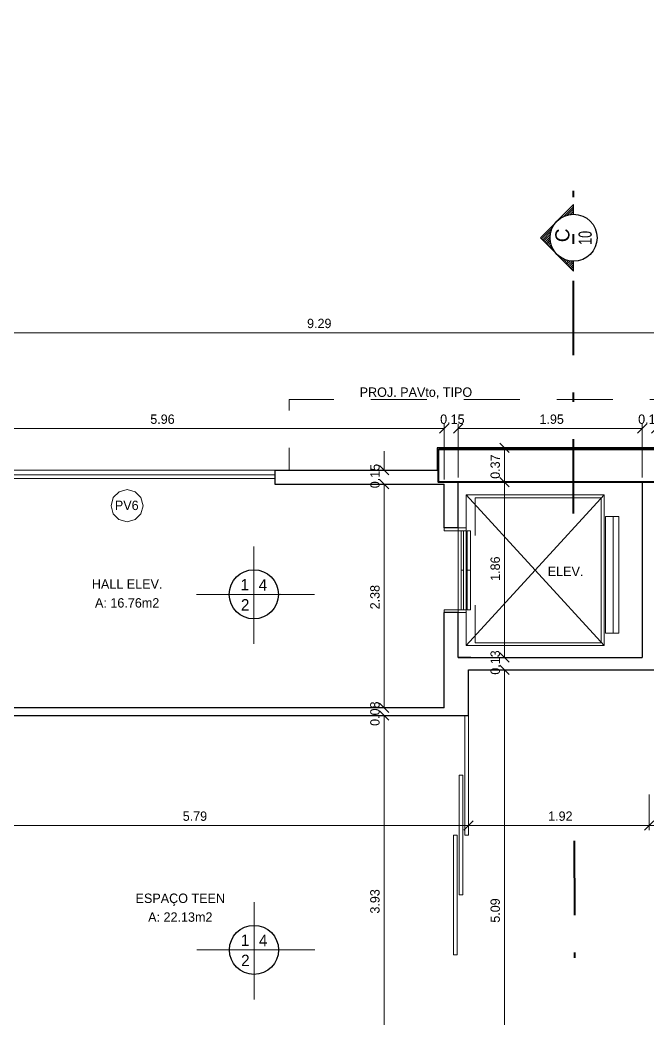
# Model space of a CAD drawing. Header units: metres. Extents: x 2.9 to 62.3, y 8 to 50.1.
# Drawn here: x 35.17 to 41.85, y 16.1 to 26.72 of the extents above; entities that cross this region are included whole.
import ezdxf
from ezdxf.enums import TextEntityAlignment as Align

# ---------------------------------------------------------------- set-up
doc = ezdxf.new("R2010")
doc.units = ezdxf.units.M
doc.header["$MEASUREMENT"] = 0
doc.linetypes.add('DGN Style 2', pattern=[0.98853, 0.593118, -0.395412])
doc.linetypes.add('DGN Style 4', pattern=[1.582636, 0.790824, -0.395412, 0.00098853, -0.395412])
doc.layers.get('Defpoints').update_dxf_attribs({"lineweight": 0})
for name, color, linetype, lineweight in [('Level 12', 7, 'Continuous', 0), ('Level 14', 7, 'Continuous', 0), ('Level 24-1', 7, 'Continuous', 0), ('Level 3', 7, 'Continuous', 0), ('Level 31', 7, 'Continuous', 0), ('Level 43', 7, 'Continuous', 0), ('Level 44', 7, 'Continuous', 0), ('Level 57', 7, 'Continuous', 0), ('Level 7', 7, 'Continuous', 0)]:
    doc.layers.add(name, color=color, linetype=linetype, lineweight=lineweight)
doc.styles.add('Style-INTL_ENGINEERING', font='INTL_ENGINEERING.shx')
doc.dimstyles.get("Standard").update_dxf_attribs({"dimtxt": 0.18, "dimasz": 0.18, "dimexe": 0.18, "dimexo": 0.0625, "dimgap": 0.09, "dimtad": 0, "dimtih": 1, "dimtoh": 1, "dimdec": 4, "dimzin": 1, "dimdsep": 46, "dimtxsty": 'Standard', "dimcen": 0, "dimadec": 0, "dimazin": 0, "dimtfac": 1, "dimtdec": 4, "dimtofl": 0, "dimtmove": 0, "dimatfit": 3, "dimfxl": 0, "dimtolj": 1, "dimtzin": 1, "dimarcsym": 0})

# ---------------------------------------------------------------- blocks, each defined once
blk = doc.blocks.new('*D24')
at = {"layer": 'Defpoints'}
for p in [(41.864, 18.539), (46.114, 18.539), (41.864, 18.16), (43.989, 18.16)]:
    blk.add_point(p, dxfattribs=at)
at = {"layer": 'Level 43', "color": 2, "linetype": 'Continuous', "lineweight": 0}
for p, q in [((41.864, 18.49), (41.864, 18.11)), ((46.114, 18.49), (46.114, 18.11)), ((41.815, 18.11), (41.914, 18.21)), ((46.164, 18.21), (46.065, 18.11)), ((46.114, 18.16), (41.864, 18.16))]:
    blk.add_line(p, q, dxfattribs=at)
at = {"layer": 'Level 43', "color": 2, "linetype": 'Continuous', "lineweight": 0, "style": 'Style-INTL_ENGINEERING'}
blk.add_text('4.25', height=0.0995, dxfattribs=at).set_placement((43.847, 18.259), align=Align.MIDDLE_LEFT)
blk = doc.blocks.new('_Oblique')
at = {"color": 0, "linetype": 'ByBlock', "lineweight": -2}
blk.add_line((0.5, 0.5), (-0.5, -0.5), dxfattribs=at)
blk = doc.blocks.new('*D25')
at = {"layer": 'Defpoints'}
for p in [(39.944, 18.487), (41.864, 18.539), (39.944, 18.16), (40.904, 18.16)]:
    blk.add_point(p, dxfattribs=at)
at = {"layer": 'Level 43', "color": 2, "linetype": 'Continuous', "lineweight": 0}
for p, q in [((41.864, 18.49), (41.864, 18.11)), ((39.944, 18.437), (39.944, 18.11)), ((39.894, 18.11), (39.994, 18.21)), ((41.914, 18.21), (41.815, 18.11)), ((41.864, 18.16), (39.944, 18.16))]:
    blk.add_line(p, q, dxfattribs=at)
at = {"layer": 'Level 43', "color": 2, "linetype": 'Continuous', "lineweight": 0, "style": 'Style-INTL_ENGINEERING'}
blk.add_text('1.92', height=0.0995, dxfattribs=at).set_placement((40.79, 18.259), align=Align.MIDDLE_LEFT)
blk = doc.blocks.new('*D26')
at = {"layer": 'Defpoints'}
for p in [(34.151, 18.487), (39.944, 18.487), (34.151, 18.16), (37.048, 18.16)]:
    blk.add_point(p, dxfattribs=at)
at = {"layer": 'Level 43', "color": 2, "linetype": 'Continuous', "lineweight": 0}
for p, q in [((34.151, 18.437), (34.151, 18.11)), ((39.944, 18.437), (39.944, 18.11)), ((34.101, 18.11), (34.201, 18.21)), ((39.994, 18.21), (39.894, 18.11)), ((39.944, 18.16), (34.151, 18.16))]:
    blk.add_line(p, q, dxfattribs=at)
at = {"layer": 'Level 43', "color": 2, "linetype": 'Continuous', "lineweight": 0, "style": 'Style-INTL_ENGINEERING'}
blk.add_text('5.79', height=0.0995, dxfattribs=at).set_placement((36.905, 18.259), align=Align.MIDDLE_LEFT)
blk = doc.blocks.new('*D90')
at = {"layer": 'Defpoints'}
for p in [(36.705, 22.381), (39.685, 22.381), (33.725, 21.939), (39.685, 21.789)]:
    blk.add_point(p, dxfattribs=at)
at = {"layer": 'Level 43', "color": 2, "linetype": 'Continuous', "lineweight": 0}
for p, q in [((33.676, 22.331), (33.775, 22.43)), ((33.725, 21.989), (33.725, 22.43)), ((39.734, 22.43), (39.635, 22.331)), ((39.685, 21.839), (39.685, 22.43)), ((33.725, 22.381), (39.685, 22.381))]:
    blk.add_line(p, q, dxfattribs=at)
at = {"layer": 'Level 43', "color": 2, "linetype": 'Continuous', "lineweight": 0, "style": 'Style-INTL_ENGINEERING'}
blk.add_text('5.96', height=0.0995, dxfattribs=at).set_placement((36.56, 22.48), align=Align.MIDDLE_LEFT)
blk = doc.blocks.new('*D91')
at = {"layer": 'Defpoints'}
for p in [(39.76, 22.381), (39.835, 22.381), (39.685, 21.789), (39.835, 21.81)]:
    blk.add_point(p, dxfattribs=at)
at = {"layer": 'Level 43', "color": 2, "linetype": 'Continuous', "lineweight": 0}
for p, q in [((39.734, 22.43), (39.635, 22.331)), ((39.685, 21.839), (39.685, 22.43)), ((39.785, 22.331), (39.884, 22.43)), ((39.835, 21.859), (39.835, 22.43)), ((39.642, 22.381), (39.685, 22.381)), ((40.034, 22.381), (39.835, 22.381))]:
    blk.add_line(p, q, dxfattribs=at)
at = {"layer": 'Level 43', "color": 2, "linetype": 'Continuous', "lineweight": 0, "style": 'Style-INTL_ENGINEERING'}
blk.add_text('0.15', height=0.0995, dxfattribs=at).set_placement((39.642, 22.48), align=Align.MIDDLE_LEFT)
blk = doc.blocks.new('*D92')
at = {"layer": 'Defpoints'}
for p in [(40.812, 22.381), (41.789, 22.381), (39.835, 21.81), (41.789, 21.81)]:
    blk.add_point(p, dxfattribs=at)
at = {"layer": 'Level 43', "color": 2, "linetype": 'Continuous', "lineweight": 0}
for p, q in [((39.785, 22.331), (39.884, 22.43)), ((39.835, 21.859), (39.835, 22.43)), ((41.839, 22.43), (41.74, 22.331)), ((41.789, 21.859), (41.789, 22.43)), ((39.835, 22.381), (41.789, 22.381))]:
    blk.add_line(p, q, dxfattribs=at)
at = {"layer": 'Level 43', "color": 2, "linetype": 'Continuous', "lineweight": 0, "style": 'Style-INTL_ENGINEERING'}
blk.add_text('1.95', height=0.0995, dxfattribs=at).set_placement((40.698, 22.48), align=Align.MIDDLE_LEFT)
blk = doc.blocks.new('*D93')
at = {"layer": 'Defpoints'}
for p in [(41.864, 22.381), (41.94, 22.381), (41.94, 22.175), (41.789, 21.81)]:
    blk.add_point(p, dxfattribs=at)
at = {"layer": 'Level 43', "color": 2, "linetype": 'Continuous', "lineweight": 0}
for p, q in [((41.839, 22.43), (41.74, 22.331)), ((41.789, 21.859), (41.789, 22.43)), ((41.89, 22.331), (41.989, 22.43)), ((41.94, 22.224), (41.94, 22.43)), ((41.747, 22.381), (41.789, 22.381)), ((42.139, 22.381), (41.94, 22.381))]:
    blk.add_line(p, q, dxfattribs=at)
at = {"layer": 'Level 43', "color": 2, "linetype": 'Continuous', "lineweight": 0, "style": 'Style-INTL_ENGINEERING'}
blk.add_text('0.15', height=0.0995, dxfattribs=at).set_placement((41.747, 22.48), align=Align.MIDDLE_LEFT)
blk = doc.blocks.new('*D110')
at = {"layer": 'Defpoints'}
for p in [(38.37, 23.399), (43.014, 23.399), (43.014, 22.689), (33.725, 21.939)]:
    blk.add_point(p, dxfattribs=at)
at = {"layer": 'Level 43', "color": 2, "linetype": 'Continuous', "lineweight": 0}
for p, q in [((33.676, 23.349), (33.775, 23.448)), ((33.725, 21.989), (33.725, 23.448)), ((33.725, 23.399), (43.014, 23.399)), ((43.064, 23.448), (42.965, 23.349)), ((43.014, 22.739), (43.014, 23.448))]:
    blk.add_line(p, q, dxfattribs=at)
at = {"layer": 'Level 43', "color": 2, "linetype": 'Continuous', "lineweight": 0, "style": 'Style-INTL_ENGINEERING'}
blk.add_text('9.29', height=0.0995, dxfattribs=at).set_placement((38.227, 23.498), align=Align.MIDDLE_LEFT)
blk = doc.blocks.new('*D125')
at = {"layer": 'Defpoints'}
for p in [(40.326, 19.816), (40.437, 19.816), (40.326, 17.273), (40.289, 14.73)]:
    blk.add_point(p, dxfattribs=at)
at = {"layer": 'Level 43', "color": 2, "linetype": 'Continuous', "lineweight": 0}
for p, q in [((40.276, 19.865), (40.376, 19.766)), ((40.387, 19.816), (40.276, 19.816)), ((40.326, 14.73), (40.326, 19.816)), ((40.376, 14.68), (40.276, 14.779)), ((40.339, 14.73), (40.375, 14.73))]:
    blk.add_line(p, q, dxfattribs=at)
at = {"layer": 'Level 43', "color": 2, "linetype": 'Continuous', "lineweight": 0, "style": 'Style-INTL_ENGINEERING'}
blk.add_text('5.09', height=0.0995, rotation=90, dxfattribs=at).set_placement((40.227, 17.126), align=Align.MIDDLE_LEFT)
blk = doc.blocks.new('*D126')
at = {"layer": 'Defpoints'}
for p in [(40.326, 19.946), (40.326, 19.881), (40.327, 19.946), (40.437, 19.816)]:
    blk.add_point(p, dxfattribs=at)
at = {"layer": 'Level 43', "color": 2, "linetype": 'Continuous', "lineweight": 0}
for p, q in [((40.326, 20.145), (40.326, 19.946)), ((40.376, 19.896), (40.276, 19.995)), ((40.278, 19.946), (40.276, 19.946)), ((40.276, 19.865), (40.376, 19.766)), ((40.387, 19.816), (40.276, 19.816)), ((40.326, 19.763), (40.326, 19.816))]:
    blk.add_line(p, q, dxfattribs=at)
at = {"layer": 'Level 43', "color": 2, "linetype": 'Continuous', "lineweight": 0, "style": 'Style-INTL_ENGINEERING'}
blk.add_text('0.13', height=0.0995, rotation=90, dxfattribs=at).set_placement((40.227, 19.763), align=Align.MIDDLE_LEFT)
blk = doc.blocks.new('*D127')
at = {"layer": 'Defpoints'}
for p in [(40.117, 21.81), (40.326, 21.81), (40.326, 20.878), (40.327, 19.946)]:
    blk.add_point(p, dxfattribs=at)
at = {"layer": 'Level 43', "color": 2, "linetype": 'Continuous', "lineweight": 0}
for p, q in [((40.167, 21.81), (40.375, 21.81)), ((40.276, 21.859), (40.376, 21.76)), ((40.326, 19.946), (40.326, 21.81)), ((40.376, 19.896), (40.276, 19.995)), ((40.278, 19.946), (40.276, 19.946))]:
    blk.add_line(p, q, dxfattribs=at)
at = {"layer": 'Level 43', "color": 2, "linetype": 'Continuous', "lineweight": 0, "style": 'Style-INTL_ENGINEERING'}
blk.add_text('1.86', height=0.0995, rotation=90, dxfattribs=at).set_placement((40.227, 20.761), align=Align.MIDDLE_LEFT)
blk = doc.blocks.new('*D128')
at = {"layer": 'Defpoints'}
for p in [(40.102, 22.175), (40.326, 22.175), (40.326, 21.992), (40.117, 21.81)]:
    blk.add_point(p, dxfattribs=at)
at = {"layer": 'Level 43', "color": 2, "linetype": 'Continuous', "lineweight": 0}
for p, q in [((40.276, 22.224), (40.376, 22.125)), ((40.152, 22.175), (40.375, 22.175)), ((40.326, 21.81), (40.326, 22.175)), ((40.167, 21.81), (40.375, 21.81)), ((40.376, 21.76), (40.276, 21.859))]:
    blk.add_line(p, q, dxfattribs=at)
at = {"layer": 'Level 43', "color": 2, "linetype": 'Continuous', "lineweight": 0, "style": 'Style-INTL_ENGINEERING'}
blk.add_text('0.37', height=0.0995, rotation=90, dxfattribs=at).set_placement((40.227, 21.846), align=Align.MIDDLE_LEFT)
blk = doc.blocks.new('*U382')
at = {"layer": 'Level 44', "color": 4, "linetype": 'Continuous', "lineweight": 0, "flags": 128}
blk.add_lwpolyline([(0.00342, 0), (0.00294, 0.00172), (0.00172, 0.00296), (0, 0.00342), (-0.00171, 0.00296), (-0.00296, 0.00172), (-0.00341, 0), (-0.00294, -0.00171), (-0.00172, -0.00295), (-0.00001, -0.00341), (0.00173, -0.00294), (0.00295, -0.00171)], close=True, dxfattribs=at)
at = {"layer": 'Level 44', "color": 4, "linetype": 'Continuous', "lineweight": 0, "style": 'Style-INTL_ENGINEERING'}
blk.add_text('PV6', height=0.001999, rotation=359.9999, dxfattribs=at).set_placement((-0.00259, -0.00093))
blk = doc.blocks.new('INDESP')
at = {"layer": 'Level 3', "color": 131, "linetype": 'Continuous', "lineweight": 0}
for p, q in [((0.01506, -0.01302), (0.01507, 0.01257)), ((0.00001, 0), (0.03099, 0))]:
    blk.add_line(p, q, dxfattribs=at)
at = {"layer": 'Level 3', "color": 131, "linetype": 'Continuous', "lineweight": 13}
blk.add_line((0.0221, 0), (0.02213, 0.00002), dxfattribs=at)
at = {"layer": 'Level 3', "color": 131, "linetype": 'Continuous', "lineweight": 30}
blk.add_circle((0.01505, 0.00001), 0.00645, dxfattribs=at)
at = {"layer": 'Level 3', "color": 131, "linetype": 'Continuous', "lineweight": 30, "style": 'Style-INTL_ENGINEERING'}
for s, p in [('1', (0.01159, 0.00105)), ('4', (0.01633, 0.00098)), ('2', (0.01167, -0.00425))]:
    blk.add_text(s, height=0.003, rotation=0, dxfattribs=at).set_placement(p)
blk = doc.blocks.new('*U444')
at = {"layer": 'Level 3', "color": 2, "linetype": 'DGN Style 4', "lineweight": 40}
for p, q in [((0.044, 3.301), (0.045, 6.731)), ((0.053, -0.18), (0.054, -1.426))]:
    blk.add_line(p, q, dxfattribs=at)
at = {"layer": 'Level 3', "color": 2, "linetype": 'Continuous', "lineweight": 30}
for p, q in [((0.045, 6.584), (-0.308, 6.231)), ((0.046, 6.481), (0.045, 6.584)), ((-0.308, 6.231), (0.045, 5.877)), ((0.045, 5.877), (0.046, 5.981))]:
    blk.add_line(p, q, dxfattribs=at)
at = {"layer": 'Level 3', "color": 2, "linetype": 'Continuous', "lineweight": 13}
for p, q in [((0.045, 6.562), (-0.059, 6.459)), ((0.045, 6.538), (-0.022, 6.473)), ((0.045, 6.515), (0.008, 6.478)), ((0.046, 6.491), (0.034, 6.48)), ((-0.182, 6.335), (-0.297, 6.22)), ((-0.196, 6.298), (-0.285, 6.208)), ((-0.202, 6.268), (-0.274, 6.196)), ((-0.204, 6.242), (-0.262, 6.184)), ((-0.204, 6.219), (-0.25, 6.172)), ((-0.202, 6.198), (-0.238, 6.161)), ((-0.199, 6.177), (-0.225, 6.149)), ((-0.194, 6.158), (-0.215, 6.137)), ((-0.188, 6.14), (-0.203, 6.125)), ((-0.181, 6.124), (-0.191, 6.114)), ((-0.173, 6.108), (-0.179, 6.102)), ((-0.164, 6.094), (-0.168, 6.09)), ((-0.154, 6.08), (-0.156, 6.078)), ((-0.144, 6.067), (-0.144, 6.066)), ((-0.107, 6.033), (-0.109, 6.031)), ((-0.093, 6.023), (-0.097, 6.019)), ((-0.079, 6.014), (-0.085, 6.007)), ((-0.063, 6.006), (-0.073, 5.996)), ((-0.047, 5.998), (-0.062, 5.984)), ((-0.03, 5.992), (-0.049, 5.972)), ((-0.011, 5.987), (-0.038, 5.96)), ((0.009, 5.983), (-0.026, 5.95)), ((0.03, 5.981), (-0.014, 5.937)), ((0.045, 5.973), (-0.002, 5.925)), ((0.045, 5.949), (0.009, 5.913)), ((0.045, 5.926), (0.021, 5.901)), ((0.045, 5.902), (0.033, 5.891)), ((0.045, 5.879), (0.045, 5.878))]:
    blk.add_line(p, q, dxfattribs=at)
at = {"layer": 'Level 3', "color": 2, "linetype": 'Continuous', "lineweight": 30}
blk.add_circle((0.045, 6.232), 0.25, dxfattribs=at)
at = {"layer": 'Level 3', "color": 2, "linetype": 'Continuous', "lineweight": 13, "extrusion": (0, 0, -1)}
blk.add_arc((-0.045, 6.232), 0.25, 270.0007, 90.0007, dxfattribs=at)
at = {"layer": 'Level 3', "color": 2, "linetype": 'Continuous', "lineweight": 13}
for p in [(-0.132, 6.055), (-0.12, 6.043)]:
    blk.add_point(p, dxfattribs=at)
at = {"layer": 'Level 3', "color": 2, "linetype": 'Continuous', "lineweight": 30, "style": 'Style-INTL_ENGINEERING'}
blk.add_text('C', height=0.15, rotation=89.9993, dxfattribs=at).set_placement((-0.149, 6.185), align=Align.TOP_LEFT)
at = {"layer": 'Level 3', "color": 2, "linetype": 'Continuous', "lineweight": 13, "style": 'Style-INTL_ENGINEERING', "width": 0.714283}
blk.add_text('10', height=0.14, rotation=89.9993, dxfattribs=at).set_placement((0.168, 6.305), align=Align.MIDDLE_RIGHT)
blk = doc.blocks.new('*D474')
at = {"layer": 'Defpoints'}
for p in [(39.047, 19.33), (39.944, 19.33), (39.047, 17.365), (39.271, 15.4)]:
    blk.add_point(p, dxfattribs=at)
at = {"layer": 'Level 43', "color": 2, "linetype": 'Continuous', "lineweight": 0}
for p, q in [((38.997, 19.38), (39.097, 19.28)), ((39.895, 19.33), (38.997, 19.33)), ((39.047, 15.4), (39.047, 19.33)), ((39.097, 15.35), (38.997, 15.449)), ((39.222, 15.4), (38.997, 15.4))]:
    blk.add_line(p, q, dxfattribs=at)
at = {"layer": 'Level 43', "color": 2, "linetype": 'Continuous', "lineweight": 0, "style": 'Style-INTL_ENGINEERING'}
blk.add_text('3.93', height=0.0995, rotation=90, dxfattribs=at).set_placement((38.948, 17.223), align=Align.MIDDLE_LEFT)
blk = doc.blocks.new('*D475')
at = {"layer": 'Defpoints'}
for p in [(39.047, 19.41), (39.047, 19.37), (39.684, 19.41), (39.944, 19.33)]:
    blk.add_point(p, dxfattribs=at)
at = {"layer": 'Level 43', "color": 2, "linetype": 'Continuous', "lineweight": 0}
for p, q in [((39.047, 19.609), (39.047, 19.41)), ((39.097, 19.36), (38.997, 19.46)), ((39.635, 19.41), (38.997, 19.41)), ((38.997, 19.38), (39.097, 19.28)), ((39.895, 19.33), (38.997, 19.33)), ((39.047, 19.219), (39.047, 19.33))]:
    blk.add_line(p, q, dxfattribs=at)
at = {"layer": 'Level 43', "color": 2, "linetype": 'Continuous', "lineweight": 0, "style": 'Style-INTL_ENGINEERING'}
blk.add_text('0.08', height=0.0995, rotation=90, dxfattribs=at).set_placement((38.948, 19.219), align=Align.MIDDLE_LEFT)
blk = doc.blocks.new('*D476')
at = {"layer": 'Defpoints'}
for p in [(39.047, 21.789), (39.684, 21.789), (39.047, 20.599), (39.684, 19.41)]:
    blk.add_point(p, dxfattribs=at)
at = {"layer": 'Level 43', "color": 2, "linetype": 'Continuous', "lineweight": 0}
for p, q in [((38.997, 21.839), (39.097, 21.739)), ((39.635, 21.789), (38.997, 21.789)), ((39.047, 19.41), (39.047, 21.789)), ((39.097, 19.36), (38.997, 19.46)), ((39.635, 19.41), (38.997, 19.41))]:
    blk.add_line(p, q, dxfattribs=at)
at = {"layer": 'Level 43', "color": 2, "linetype": 'Continuous', "lineweight": 0, "style": 'Style-INTL_ENGINEERING'}
blk.add_text('2.38', height=0.0995, rotation=90, dxfattribs=at).set_placement((38.948, 20.458), align=Align.MIDDLE_LEFT)
blk = doc.blocks.new('*D477')
at = {"layer": 'Defpoints'}
for p in [(39.047, 21.939), (39.61, 21.939), (39.047, 21.864), (39.684, 21.789)]:
    blk.add_point(p, dxfattribs=at)
at = {"layer": 'Level 43', "color": 2, "linetype": 'Continuous', "lineweight": 0}
for p, q in [((39.047, 22.139), (39.047, 21.939)), ((39.097, 21.889), (38.997, 21.989)), ((39.56, 21.939), (38.997, 21.939)), ((38.997, 21.839), (39.097, 21.739)), ((39.635, 21.789), (38.997, 21.789)), ((39.047, 21.746), (39.047, 21.789))]:
    blk.add_line(p, q, dxfattribs=at)
at = {"layer": 'Level 43', "color": 2, "linetype": 'Continuous', "lineweight": 0, "style": 'Style-INTL_ENGINEERING'}
blk.add_text('0.15', height=0.0995, rotation=90, dxfattribs=at).set_placement((38.948, 21.746), align=Align.MIDDLE_LEFT)
blk = doc.blocks.new('ELEV1_')
at = {"color": 7, "linetype": 'Continuous', "lineweight": 30}
for p, q in [((-0.45, 0), (-0.45, 0.15)), ((0.45, 0), (0.45, 0.15))]:
    blk.add_line(p, q, dxfattribs=at)
at = {"color": 7, "linetype": 'Continuous', "lineweight": 0}
blk.add_line((-0.45, 0), (0.45, 0), dxfattribs=at)
at = {"color": 120, "linetype": 'Continuous', "lineweight": 0}
for p, q in [((0.8, -0.083), (-0.8, -1.549)), ((0.8, -1.549), (-0.8, -0.083)), ((-0.42, -0.03), (-0.42, -0.055)), ((0.42, -0.03), (-0.42, -0.03)), ((-0.42, -0.055), (0.42, -0.055)), ((-0.42, -0.095), (-0.42, -0.13)), ((0.42, -0.095), (-0.42, -0.095)), ((0, -0.03), (0, -0.055)), ((0, -0.095), (0, -0.13)), ((0.42, -0.055), (0.42, -0.03)), ((0.42, -0.13), (0.42, -0.095)), ((-0.771, -0.18), (-0.771, -1.52)), ((-0.771, -0.18), (-0.37, -0.18)), ((-0.42, -0.13), (0.42, -0.13)), ((0.37, -0.18), (0.771, -0.18)), ((0.771, -1.52), (0.771, -0.18)), ((-0.771, -1.52), (0.771, -1.52)), ((-0.571, -1.708), (-0.571, -1.645)), ((0.671, -1.708), (0.671, -1.645)), ((-0.571, -1.708), (0.671, -1.708))]:
    blk.add_line(p, q, dxfattribs=at)
at = {"color": 120, "linetype": 'Continuous', "lineweight": 0, "flags": 128}
for points in [[(-0.42, -0.083), (-0.45, -0.083), (-0.45, 0.15), (-0.42, 0.15)], [(0.42, -0.083), (0.45, -0.083), (0.45, 0.15), (0.42, 0.15)], [(-0.8, -1.549), (0.8, -1.549), (0.8, -0.083), (-0.8, -0.083)], [(-0.571, -1.645), (0.671, -1.645), (0.671, -1.565), (-0.571, -1.565)]]:
    blk.add_lwpolyline(points, close=True, dxfattribs=at)

msp = doc.modelspace()

# ---------------------------------------------------------------- linework, layer by layer
at = {"layer": 'Level 14', "color": 7, "linetype": 'Continuous', "lineweight": 13, "flags": 128}
for points in [[(39.944, 19.33), (39.904, 19.33), (39.904, 18.058), (39.944, 18.058)], [(39.884, 18.694), (39.844, 18.694), (39.844, 17.422), (39.884, 17.422)], [(39.824, 18.058), (39.784, 18.058), (39.784, 16.786), (39.824, 16.786)]]:
    msp.add_lwpolyline(points, close=True, dxfattribs=at)
at = {"layer": 'Level 24-1', "color": 7, "linetype": 'DGN Style 2', "lineweight": 0, "flags": 128}
msp.add_lwpolyline([(33.725, 21.939), (38.035, 21.939), (38.035, 22.689), (46.865, 22.689), (46.865, 21.289), (50.625, 21.289), (50.625, 14.579), (49.925, 14.579), (49.925, 14.079), (49.375, 13.529), (39.847, 13.529), (39.227, 12.909), (31.911, 12.909), (31.694, 13.126), (29.305, 13.126), (29.088, 12.909), (21.772, 12.909), (21.152, 13.529), (11.625, 13.529), (11.075, 14.079), (11.075, 14.579), (10.375, 14.579), (10.375, 21.289), (14.135, 21.289), (14.135, 22.689), (22.965, 22.689), (22.965, 21.939), (27.274, 21.939), (27.274, 26.725), (33.724, 26.725), (33.725, 21.939)], dxfattribs=at)
at = {"layer": 'Level 31', "color": 30, "linetype": 'Continuous', "lineweight": 0}
msp.add_line((34.885, 21.939), (37.885, 21.939), dxfattribs=at)
at = {"layer": 'Level 43', "color": 7, "linetype": 'Continuous', "lineweight": 30}
for p, q in [((39.685, 21.324), (39.685, 21.789)), ((39.835, 21.324), (39.835, 21.81)), ((41.789, 21.81), (41.789, 19.946)), ((39.685, 19.816), (39.685, 20.424)), ((39.835, 19.946), (39.835, 20.424)), ((39.835, 19.946), (41.789, 19.946)), ((39.944, 19.816), (41.939, 19.816))]:
    msp.add_line(p, q, dxfattribs=at)
at = {"layer": 'Level 43', "color": 131, "linetype": 'Continuous', "lineweight": 40, "flags": 128}
msp.add_lwpolyline([(39.625, 22.16), (41.925, 22.16), (41.925, 21.81), (39.625, 21.81)], close=True, dxfattribs=at)
at = {"layer": 'Level 57', "color": 131, "linetype": 'Continuous', "lineweight": 0}
for p, q in [((34.885, 21.889), (37.885, 21.889)), ((34.885, 21.849), (37.885, 21.849))]:
    msp.add_line(p, q, dxfattribs=at)
at = {"layer": 'Level 7', "color": 7, "linetype": 'Continuous', "lineweight": 30}
for p, q in [((37.885, 21.939), (39.61, 21.939)), ((37.885, 21.939), (37.885, 21.789)), ((37.885, 21.789), (39.684, 21.789)), ((39.834, 19.946), (39.834, 20.089)), ((39.968, 19.946), (39.834, 19.946)), ((39.684, 19.41), (39.684, 19.816)), ((39.944, 19.33), (39.944, 19.816))]:
    msp.add_line(p, q, dxfattribs=at)
at = {"layer": 'Level 7', "color": 7, "linetype": 'Continuous', "lineweight": 30, "flags": 128}
for points in [[(41.94, 21.939), (41.94, 22.175), (39.61, 22.175), (39.61, 21.939)], [(39.684, 19.41), (34.071, 19.41), (34.071, 15.4)], [(34.151, 15.4), (34.151, 19.33), (39.944, 19.33)]]:
    msp.add_lwpolyline(points, dxfattribs=at)

# ---------------------------------------------------------------- block references
at = {"layer": 'Level 3', "color": 2, "linetype": 'Continuous', "lineweight": 30}
msp.add_blockref('*U444', (41.015, 18.177), dxfattribs=at)
at = {"layer": 'Level 3', "color": 131, "linetype": 'Continuous', "lineweight": 30, "xscale": 40.50002794240174, "yscale": 40.50002794240174, "zscale": 40.50002794240174, "rotation": 0.0006587766262007}
for p in [(37.051, 20.617), (37.053, 16.836)]:
    msp.add_blockref('INDESP', p, dxfattribs=at)
at = {"layer": 'Level 43', "color": 120, "linetype": 'Continuous', "lineweight": 0, "yscale": -1, "rotation": 269.999199585847}
msp.add_blockref('ELEV1_', (39.835, 20.874), dxfattribs=at)
at = {"layer": 'Level 44', "color": 4, "linetype": 'Continuous', "lineweight": 0, "xscale": 50.00000000487893, "yscale": 50.00000000487893, "zscale": 50.00000000487893, "rotation": 0.0008004141529982}
msp.add_blockref('*U382', (36.313, 21.56), dxfattribs=at)

# ---------------------------------------------------------------- texts
at = {"layer": 'Level 12', "color": 2, "linetype": 'Continuous', "lineweight": 13, "char_height": 0.1, "attachment_point": 5, "line_spacing_factor": 1.200006, "style": 'Style-INTL_ENGINEERING'}
for s, insert in [('PROJ. PAVto, TIPO\\P', (39.384, 22.758)), ('ELEV.\\P', (40.975, 20.861)), ('HALL ELEV.\\PA: 16.76m2\\P', (36.314, 20.626)), ('ESPAÇO TEEN\\PA: 22.13m2\\P', (36.879, 17.285))]:
    msp.add_mtext(s, dxfattribs=dict(at, insert=insert))

# ---------------------------------------------------------------- dimensions: what is measured, and where the dimension line sits
at = {"layer": 'Level 43', "color": 2, "linetype": 'Continuous', "lineweight": 0}
for base, p1, p2, picture, middle in [((43.014, 23.399), (33.725, 21.939), (43.014, 22.689), '*D110', (38.37, 23.399)), ((39.685, 22.381), (33.725, 21.939), (39.685, 21.789), '*D90', (36.705, 22.381)), ((41.789, 22.381), (39.835, 21.81), (41.789, 21.81), '*D92', (40.812, 22.381))]:
    dim = msp.add_linear_dim(base=base, p1=p1, p2=p2, dimstyle='Standard', override={"dimtxt": 0.0995, "dimasz": 0.0995, "dimexe": 0.0495, "dimexo": 0.0495, "dimgap": 0.0495, "dimtad": 1, "dimtih": 0, "dimtoh": 0, "dimdec": 2, "dimzin": 3, "dimtxsty": 'Style-INTL_ENGINEERING', "dimblk": 'Oblique', "dimclre": 2, "dimtdec": 2, "dimatfit": 1, "dimfrac": 2, "dimtolj": 0, "dimtzin": 3, "dimlwe": 0}, dxfattribs=at)
    dim.commit()
    dim.dimension.update_dxf_attribs({"geometry": picture, "text_midpoint": middle})
for base, p1, p2, picture, middle in [((39.835, 22.381), (39.685, 21.789), (39.835, 21.81), '*D91', (39.76, 22.381)), ((41.94, 22.381), (41.789, 21.81), (41.94, 22.175), '*D93', (41.864, 22.381))]:
    dim = msp.add_linear_dim(base=base, p1=p1, p2=p2, dimstyle='Standard', override={"dimtxt": 0.0995, "dimasz": 0.0995, "dimexe": 0.0495, "dimexo": 0.0495, "dimgap": 0.0495, "dimtad": 1, "dimtih": 0, "dimtoh": 0, "dimdec": 2, "dimzin": 3, "dimtxsty": 'Style-INTL_ENGINEERING', "dimblk": 'Oblique', "dimclre": 2, "dimtdec": 2, "dimatfit": 1, "dimfrac": 2, "dimtolj": 0, "dimtzin": 3, "dimlwe": 0}, dxfattribs=at)
    dim.commit()
    dim.dimension.update_dxf_attribs({"geometry": picture, "text_midpoint": middle, "dimtype": 160})
for base, p1, p2, angle, picture, middle in [((40.325975292, 22.174629603), (40.117382902, 21.809629603), (40.102382902, 22.174629603), 90, '*D128', (40.325975292, 21.992129603)), ((39.047, 21.789), (39.684, 19.41), (39.684, 21.789), 90, '*D476', (39.047, 20.599)), ((40.326, 21.81), (40.327, 19.946), (40.117, 21.81), 90, '*D127', (40.326, 20.878)), ((40.326, 19.816), (40.289, 14.73), (40.437, 19.816), 90, '*D125', (40.326, 17.273)), ((39.047, 19.33), (39.271, 15.4), (39.944, 19.33), 90, '*D474', (39.047, 17.365)), ((34.151, 18.16), (39.944, 18.487), (34.151, 18.487), 180, '*D26', (37.048, 18.16)), ((39.944, 18.16), (41.864, 18.539), (39.944, 18.487), 180, '*D25', (40.904, 18.16)), ((41.864, 18.16), (46.114, 18.539), (41.864, 18.539), 180, '*D24', (43.989, 18.16))]:
    dim = msp.add_linear_dim(base=base, p1=p1, p2=p2, angle=angle, dimstyle='Standard', override={"dimtxt": 0.0995, "dimasz": 0.0995, "dimexe": 0.0495, "dimexo": 0.0495, "dimgap": 0.0495, "dimtad": 1, "dimtih": 0, "dimtoh": 0, "dimdec": 2, "dimzin": 3, "dimtxsty": 'Style-INTL_ENGINEERING', "dimblk": 'Oblique', "dimclre": 2, "dimtdec": 2, "dimatfit": 1, "dimfrac": 2, "dimtolj": 0, "dimtzin": 3, "dimlwe": 0}, dxfattribs=at)
    dim.commit()
    dim.dimension.update_dxf_attribs({"geometry": picture, "text_midpoint": middle})
for base, p1, p2, picture, middle in [((39.047, 21.939), (39.684, 21.789), (39.61, 21.939), '*D477', (39.047, 21.864)), ((40.326, 19.946), (40.437, 19.816), (40.327, 19.946), '*D126', (40.326, 19.881)), ((39.047, 19.41), (39.944, 19.33), (39.684, 19.41), '*D475', (39.047, 19.37))]:
    dim = msp.add_linear_dim(base=base, p1=p1, p2=p2, angle=90, dimstyle='Standard', override={"dimtxt": 0.0995, "dimasz": 0.0995, "dimexe": 0.0495, "dimexo": 0.0495, "dimgap": 0.0495, "dimtad": 1, "dimtih": 0, "dimtoh": 0, "dimdec": 2, "dimzin": 3, "dimtxsty": 'Style-INTL_ENGINEERING', "dimblk": 'Oblique', "dimclre": 2, "dimtdec": 2, "dimatfit": 1, "dimfrac": 2, "dimtolj": 0, "dimtzin": 3, "dimlwe": 0}, dxfattribs=at)
    dim.commit()
    dim.dimension.update_dxf_attribs({"geometry": picture, "text_midpoint": middle, "dimtype": 160})

doc.saveas('drawing.dxf')
